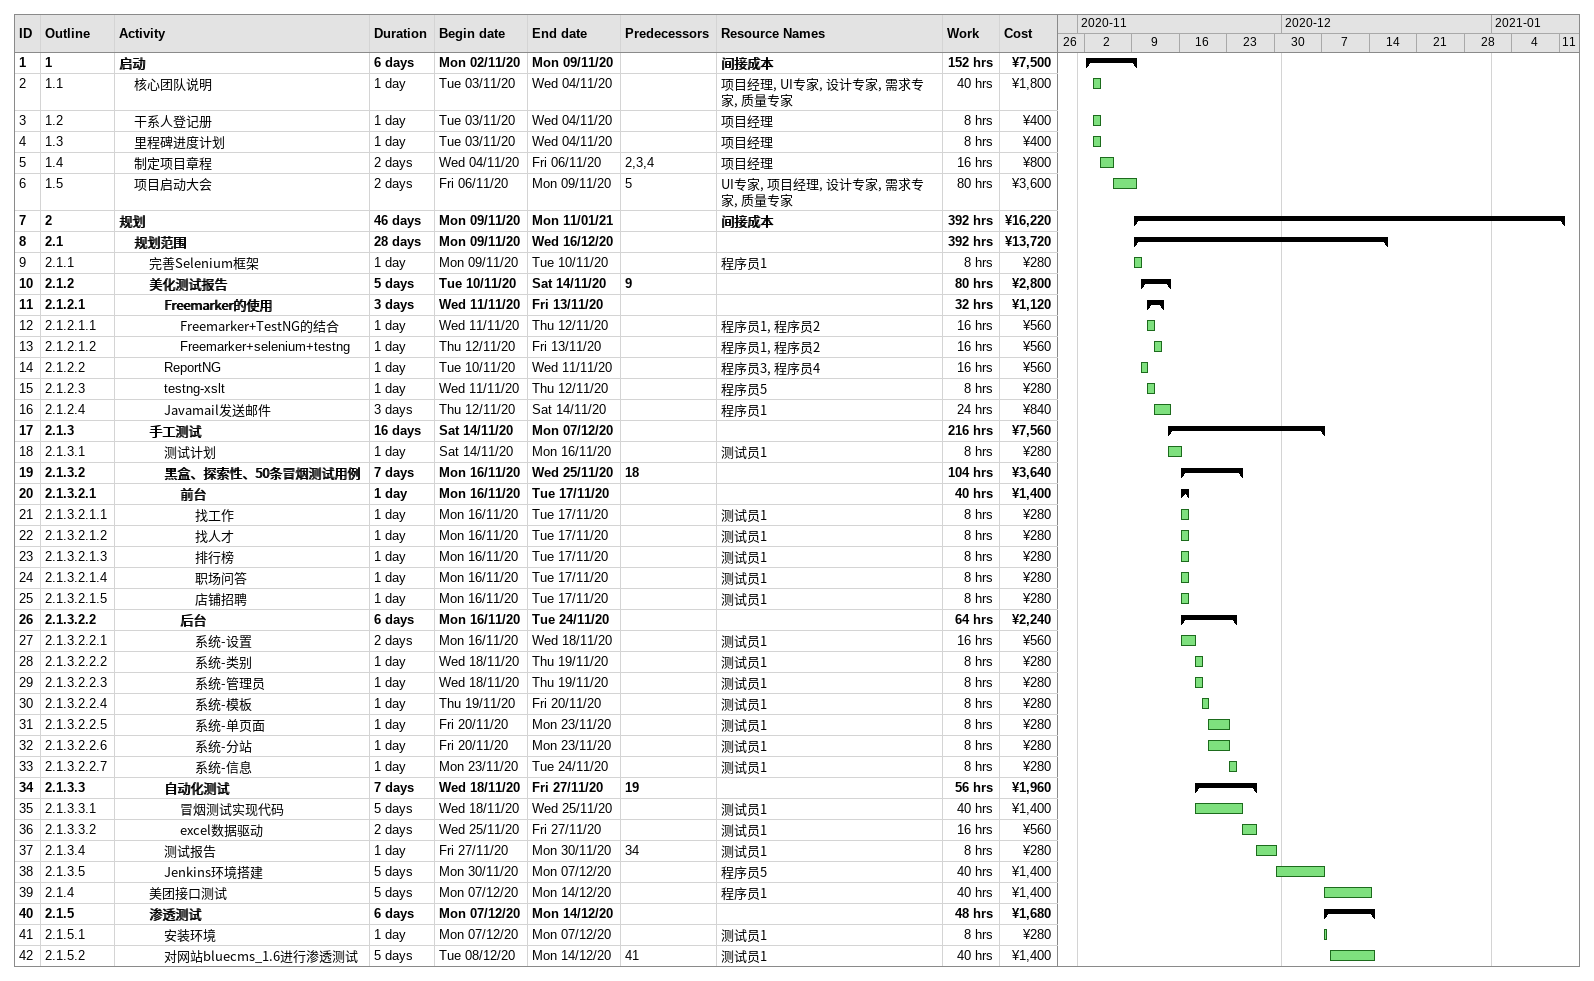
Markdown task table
| ID | WBS | Task | Duration | Start | Finish | Predecessors | Resources | Work (h) | Cost (¥) |
|---|---|---|---|---|---|---|---|---|---|
| 1 | 1 | **启动** | 6d | 2020-11-02 | 2020-11-09 |  | 间接成本 | 152 | 7500 |
| 2 | 1.1 | 核心团队说明 | 1d | 2020-11-03 | 2020-11-04 |  | 项目经理, UI专家, 设计专家, 需求专家, 质量专家 | 40 | 1800 |
| 3 | 1.2 | 干系人登记册 | 1d | 2020-11-03 | 2020-11-04 |  | 项目经理 | 8 | 400 |
| 4 | 1.3 | 里程碑进度计划 | 1d | 2020-11-03 | 2020-11-04 |  | 项目经理 | 8 | 400 |
| 5 | 1.4 | 制定项目章程 | 2d | 2020-11-04 | 2020-11-06 | 2, 3, 4 | 项目经理 | 16 | 800 |
| 6 | 1.5 | 项目启动大会 | 2d | 2020-11-06 | 2020-11-09 | 5 | UI专家, 项目经理, 设计专家, 需求专家, 质量专家 | 80 | 3600 |
| 7 | 2 | **规划** | 46d | 2020-11-09 | 2021-01-11 |  | 间接成本 | 392 | 16220 |
| 8 | 2.1 | **规划范围** | 28d | 2020-11-09 | 2020-12-16 |  |  | 392 | 13720 |
| 9 | 2.1.1 | 完善Selenium框架 | 1d | 2020-11-09 | 2020-11-10 |  | 程序员1 | 8 | 280 |
| 10 | 2.1.2 | **美化测试报告** | 5d | 2020-11-10 | 2020-11-14 | 9 |  | 80 | 2800 |
| 11 | 2.1.2.1 | **Freemarker的使用** | 3d | 2020-11-11 | 2020-11-13 |  |  | 32 | 1120 |
| 12 | 2.1.2.1.1 | Freemarker+TestNG的结合 | 1d | 2020-11-11 | 2020-11-12 |  | 程序员1, 程序员2 | 16 | 560 |
| 13 | 2.1.2.1.2 | Freemarker+selenium+testng | 1d | 2020-11-12 | 2020-11-13 |  | 程序员1, 程序员2 | 16 | 560 |
| 14 | 2.1.2.2 | ReportNG | 1d | 2020-11-10 | 2020-11-11 |  | 程序员3, 程序员4 | 16 | 560 |
| 15 | 2.1.2.3 | testng-xslt | 1d | 2020-11-11 | 2020-11-12 |  | 程序员5 | 8 | 280 |
| 16 | 2.1.2.4 | Javamail发送邮件 | 3d | 2020-11-12 | 2020-11-14 |  | 程序员1 | 24 | 840 |
| 17 | 2.1.3 | **手工测试** | 16d | 2020-11-14 | 2020-12-07 |  |  | 216 | 7560 |
| 18 | 2.1.3.1 | 测试计划 | 1d | 2020-11-14 | 2020-11-16 |  | 测试员1 | 8 | 280 |
| 19 | 2.1.3.2 | **黑盒、探索性、50条冒烟测试用例** | 7d | 2020-11-16 | 2020-11-25 | 18 |  | 104 | 3640 |
| 20 | 2.1.3.2.1 | **前台** | 1d | 2020-11-16 | 2020-11-17 |  |  | 40 | 1400 |
| 21 | 2.1.3.2.1.1 | 找工作 | 1d | 2020-11-16 | 2020-11-17 |  | 测试员1 | 8 | 280 |
| 22 | 2.1.3.2.1.2 | 找人才 | 1d | 2020-11-16 | 2020-11-17 |  | 测试员1 | 8 | 280 |
| 23 | 2.1.3.2.1.3 | 排行榜 | 1d | 2020-11-16 | 2020-11-17 |  | 测试员1 | 8 | 280 |
| 24 | 2.1.3.2.1.4 | 职场问答 | 1d | 2020-11-16 | 2020-11-17 |  | 测试员1 | 8 | 280 |
| 25 | 2.1.3.2.1.5 | 店铺招聘 | 1d | 2020-11-16 | 2020-11-17 |  | 测试员1 | 8 | 280 |
| 26 | 2.1.3.2.2 | **后台** | 6d | 2020-11-16 | 2020-11-24 |  |  | 64 | 2240 |
| 27 | 2.1.3.2.2.1 | 系统-设置 | 2d | 2020-11-16 | 2020-11-18 |  | 测试员1 | 16 | 560 |
| 28 | 2.1.3.2.2.2 | 系统-类别 | 1d | 2020-11-18 | 2020-11-19 |  | 测试员1 | 8 | 280 |
| 29 | 2.1.3.2.2.3 | 系统-管理员 | 1d | 2020-11-18 | 2020-11-19 |  | 测试员1 | 8 | 280 |
| 30 | 2.1.3.2.2.4 | 系统-模板 | 1d | 2020-11-19 | 2020-11-20 |  | 测试员1 | 8 | 280 |
| 31 | 2.1.3.2.2.5 | 系统-单页面 | 1d | 2020-11-20 | 2020-11-23 |  | 测试员1 | 8 | 280 |
| 32 | 2.1.3.2.2.6 | 系统-分站 | 1d | 2020-11-20 | 2020-11-23 |  | 测试员1 | 8 | 280 |
| 33 | 2.1.3.2.2.7 | 系统-信息 | 1d | 2020-11-23 | 2020-11-24 |  | 测试员1 | 8 | 280 |
| 34 | 2.1.3.3 | **自动化测试** | 7d | 2020-11-18 | 2020-11-27 | 19 |  | 56 | 1960 |
| 35 | 2.1.3.3.1 | 冒烟测试实现代码 | 5d | 2020-11-18 | 2020-11-25 |  | 测试员1 | 40 | 1400 |
| 36 | 2.1.3.3.2 | excel数据驱动 | 2d | 2020-11-25 | 2020-11-27 |  | 测试员1 | 16 | 560 |
| 37 | 2.1.3.4 | 测试报告 | 1d | 2020-11-27 | 2020-11-30 | 34 | 测试员1 | 8 | 280 |
| 38 | 2.1.3.5 | Jenkins环境搭建 | 5d | 2020-11-30 | 2020-12-07 |  | 程序员5 | 40 | 1400 |
| 39 | 2.1.4 | 美团接口测试 | 5d | 2020-12-07 | 2020-12-14 |  | 程序员1 | 40 | 1400 |
| 40 | 2.1.5 | **渗透测试** | 6d | 2020-12-07 | 2020-12-14 |  |  | 48 | 1680 |
| 41 | 2.1.5.1 | 安装环境 | 1d | 2020-12-07 | 2020-12-07 |  | 测试员1 | 8 | 280 |
| 42 | 2.1.5.2 | 对网站bluecms_1.6进行渗透测试 | 5d | 2020-12-08 | 2020-12-14 | 41 | 测试员1 | 40 | 1400 |
